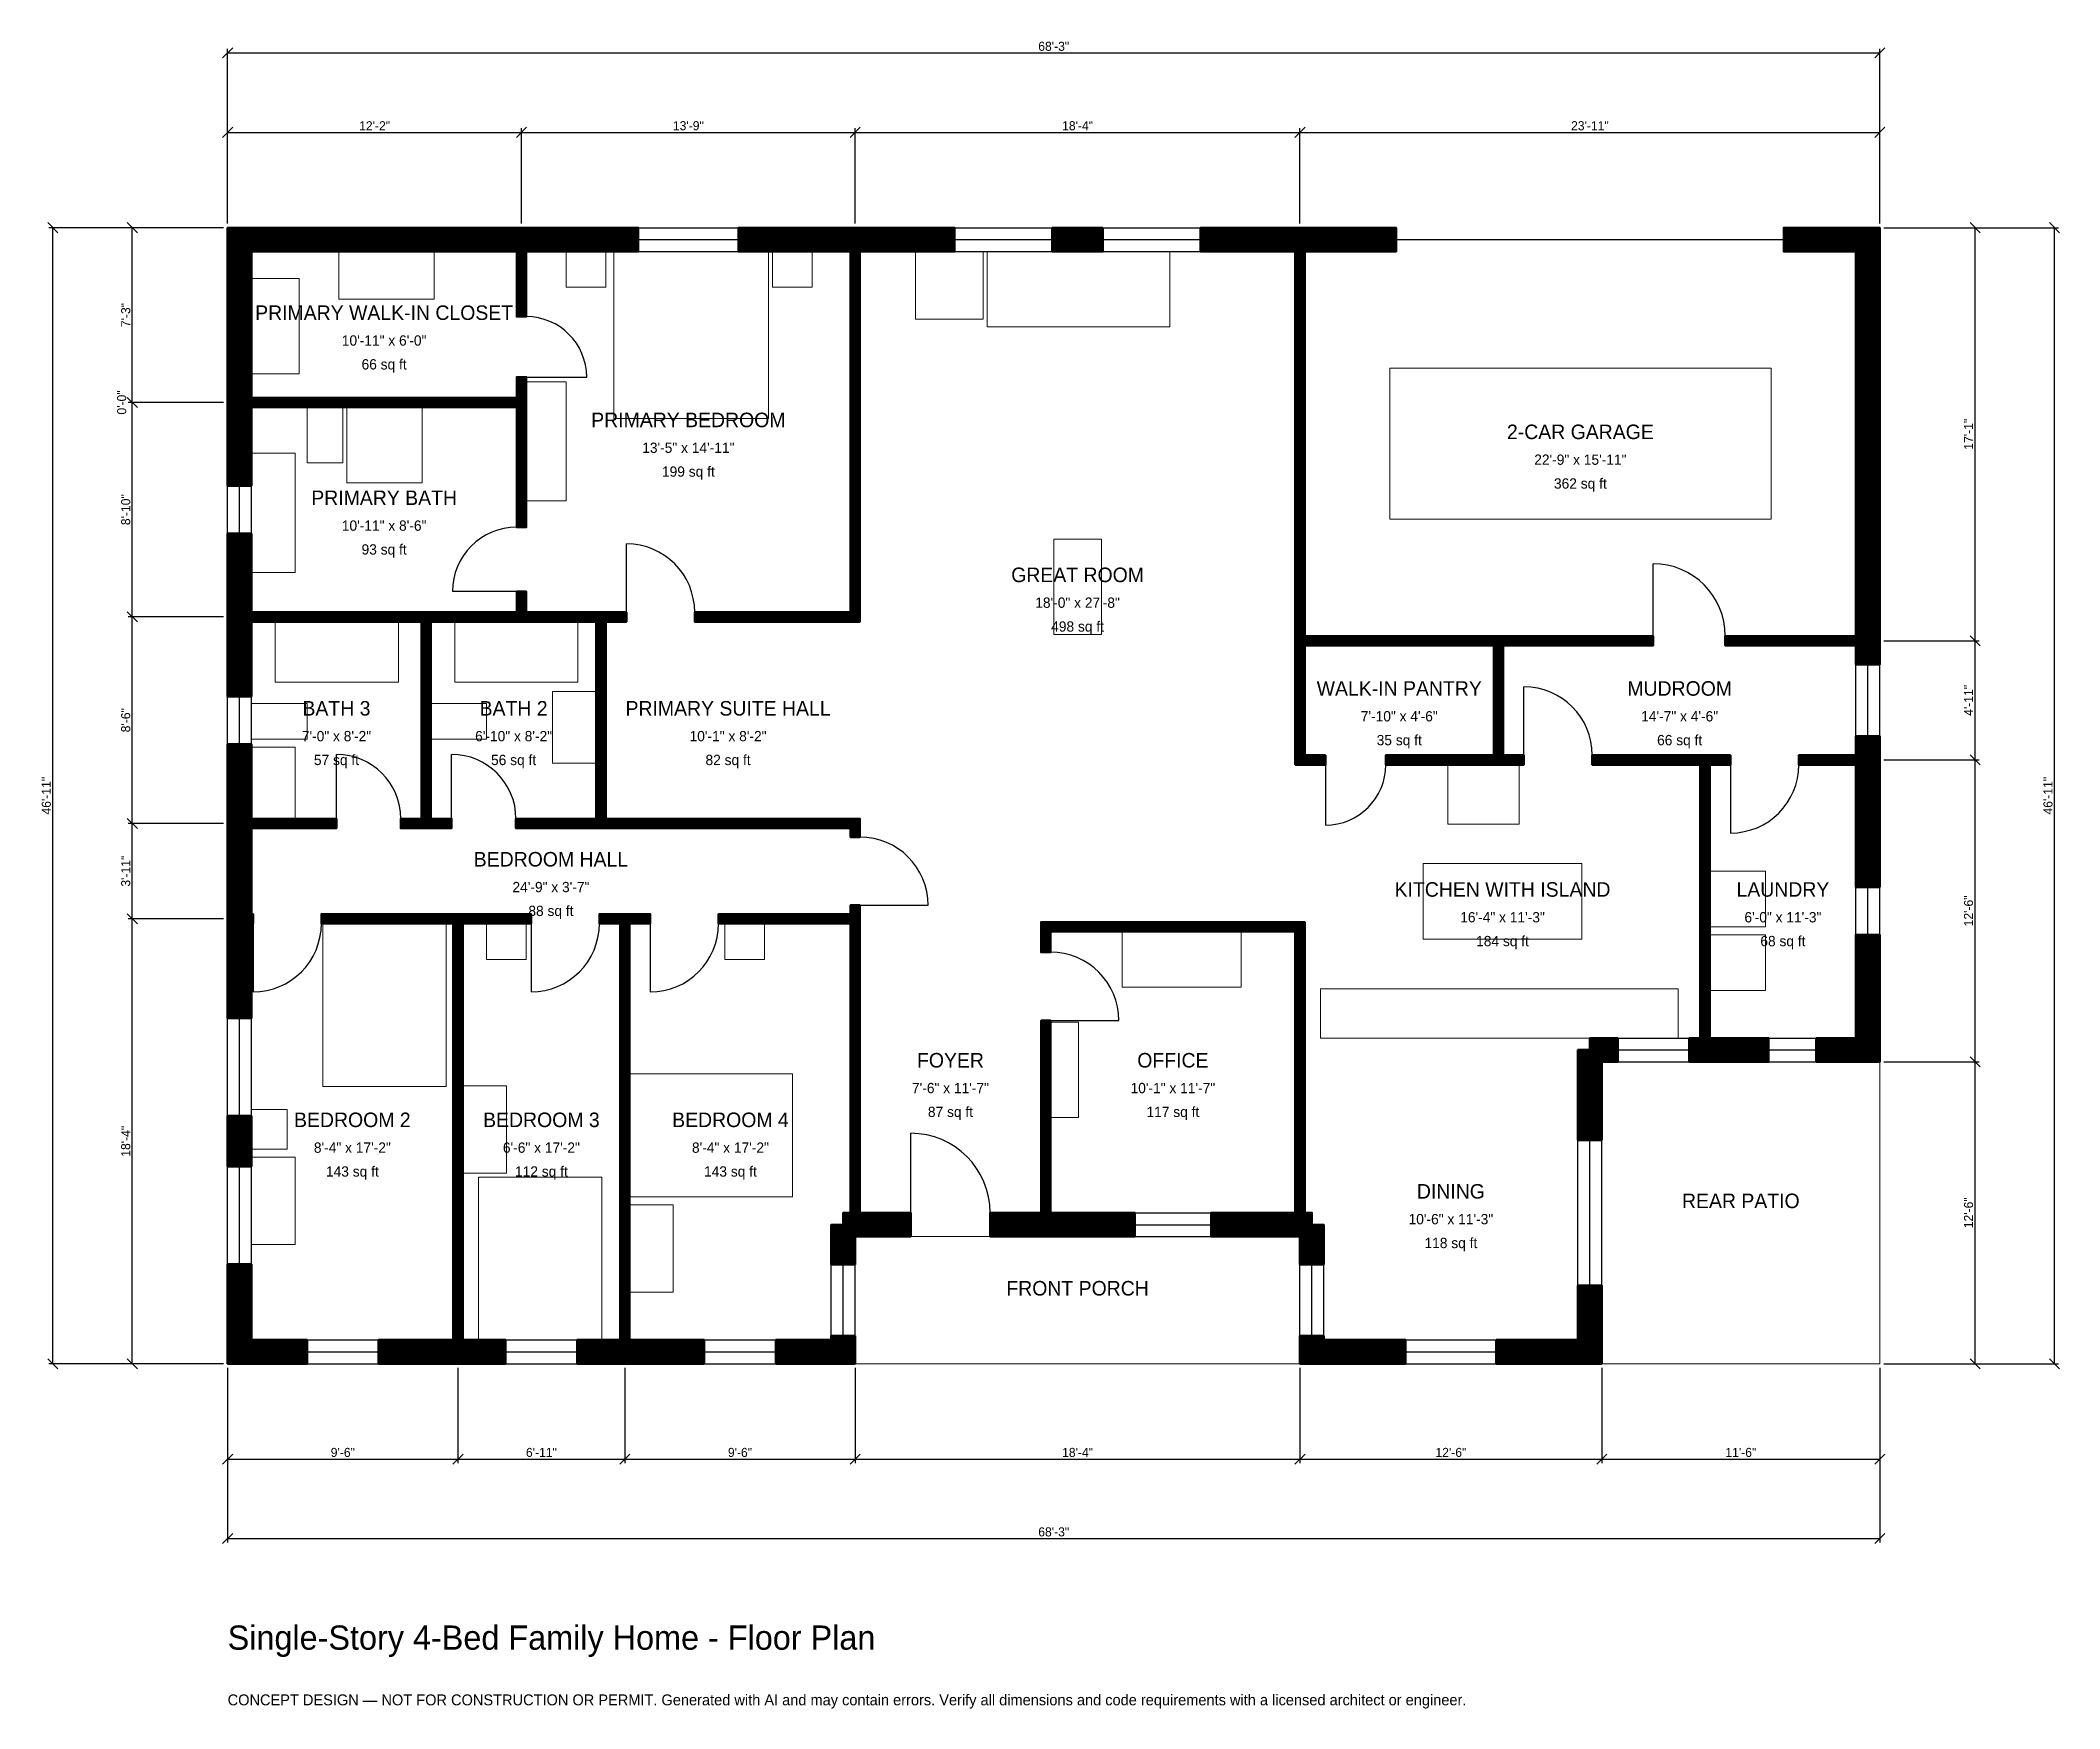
# Model space of a CAD drawing. Header units: inches. Extents: x -93 to 908, y -171 to 656.
import ezdxf
from ezdxf.enums import TextEntityAlignment as Align

# ---------------------------------------------------------------- set-up
doc = ezdxf.new("R2010")
doc.units = ezdxf.units.IN
doc.header["$MEASUREMENT"] = 0
doc.linetypes.add('DASHED', pattern=[0.6, 0.5, -0.1])
for name, color, linetype, lineweight in [('A-ANNO-DIMS', 1, 'Continuous', 13), ('A-ANNO-TEXT', 7, 'Continuous', 18), ('A-AREA-IDEN', 7, 'Continuous', 18), ('A-DOOR', 2, 'Continuous', 25), ('A-FLOR-FIXT', 9, 'Continuous', 13), ('A-FURN', 9, 'Continuous', 13), ('A-GLAZ', 4, 'Continuous', 25), ('A-SITE-PAVE', 8, 'Continuous', 13), ('A-WALL', 7, 'Continuous', 50), ('A-WALL-PATT', 8, 'Continuous', 13)]:
    doc.layers.add(name, color=color, linetype=linetype, lineweight=lineweight)
doc.dimstyles.new('PLAN', dxfattribs={"dimtxt": 4.5, "dimasz": 3, "dimexe": 2, "dimexo": 2, "dimgap": 1, "dimtad": 1, "dimdec": 0, "dimlunit": 4, "dimtsz": 2.5, "dimcen": 2.5, "dimclrd": 1, "dimclre": 1, "dimazin": 3, "dimtfac": 1, "dimtmove": 0, "dimatfit": 3})

msp = doc.modelspace()

# ---------------------------------------------------------------- hatches: boundary and pattern name
at = {"layer": 'A-WALL-PATT'}
h = msp.add_hatch(dxfattribs=at)
h.set_pattern_fill('ANSI31', color=8, scale=0.8)
h.paths.add_polyline_path([(108.2677, 0), (74.8031, 0), (74.8031, 11.811), (108.2677, 11.811), (111.811, 11.811), (111.811, 218.1102), (46.4567, 218.1102), (46.4567, 222.8346), (111.811, 222.8346), (116.5354, 222.8346), (150.3937, 222.8346), (150.3937, 218.1102), (116.5354, 218.1102), (116.5354, 11.811), (120.0787, 11.811), (137.7953, 11.811), (137.7953, 0), (120.0787, 0), (116.5354, 0), (116.5354, 0), (111.811, 0), (111.811, 0), (108.2677, 0)])
h.paths.add_polyline_path([(11.811, 0), (11.811, 0), (0, 0), (0, 0), (0, 0), (0, 0), (0, 11.811), (0, 11.811), (0, 49.2782), (11.811, 49.2782), (11.811, 11.811), (39.3701, 11.811), (39.3701, 0), (11.811, 0)])
h.paths.add_polyline_path([(0, 122.769), (11.811, 122.769), (11.811, 97.7034), (0, 97.7034), (0, 122.769)])
h.paths.add_polyline_path([(0, 214.5669), (0, 218.1102), (0, 218.1102), (0, 222.8346), (0, 222.8346), (0, 226.378), (0, 261.811), (0, 265.3543), (0, 265.3543), (0, 270.0787), (0, 270.0787), (0, 273.622), (0, 307.0866), (11.811, 307.0866), (11.811, 273.622), (11.811, 270.0787), (53.937, 270.0787), (53.937, 265.3543), (11.811, 265.3543), (11.811, 261.811), (11.811, 226.378), (11.811, 222.8346), (12.5984, 222.8346), (12.5984, 218.1102), (11.811, 218.1102), (11.811, 214.5669), (11.811, 171.1942), (0, 171.1942), (0, 214.5669)])
h.paths.add_polyline_path([(0, 364.1732), (0, 367.7165), (0, 367.7165), (0, 372.4409), (0, 372.4409), (0, 375.9843), (0, 411.4173), (11.811, 411.4173), (11.811, 375.9843), (11.811, 372.4409), (96.063, 372.4409), (100.7874, 372.4409), (143.3071, 372.4409), (143.3071, 382.6772), (148.0315, 382.6772), (148.0315, 372.4409), (182.6772, 372.4409), (187.4016, 372.4409), (197.6378, 372.4409), (197.6378, 367.7165), (187.4016, 367.7165), (187.4016, 270.0787), (308.6614, 270.0787), (313.3858, 270.0787), (313.3858, 265.3543), (313.3858, 261.0236), (308.6614, 261.0236), (308.6614, 265.3543), (187.4016, 265.3543), (182.6772, 265.3543), (142.9134, 265.3543), (142.9134, 270.0787), (182.6772, 270.0787), (182.6772, 367.7165), (148.0315, 367.7165), (143.3071, 367.7165), (100.7874, 367.7165), (100.7874, 270.0787), (111.0236, 270.0787), (111.0236, 265.3543), (100.7874, 265.3543), (96.063, 265.3543), (85.8268, 265.3543), (85.8268, 270.0787), (96.063, 270.0787), (96.063, 367.7165), (11.811, 367.7165), (11.811, 364.1732), (11.811, 330.7087), (0, 330.7087), (0, 364.1732)])
h.paths.add_polyline_path([(0, 470.4724), (0, 474.0157), (0, 474.0157), (0, 478.7402), (0, 478.7402), (0, 482.2835), (0, 551.1811), (0, 551.1811), (0, 562.9921), (0, 562.9921), (0, 562.9922), (0, 562.9922), (11.811, 562.9922), (11.811, 562.9921), (139.7638, 562.9921), (143.3071, 562.9921), (143.3071, 562.9922), (148.0315, 562.9922), (148.0315, 562.9921), (151.5748, 562.9921), (203.5433, 562.9921), (203.5433, 551.1811), (151.5748, 551.1811), (148.0315, 551.1811), (148.0315, 518.8976), (143.3071, 518.8976), (143.3071, 551.1811), (139.7638, 551.1811), (11.811, 551.1811), (11.811, 482.2835), (11.811, 478.7402), (143.3071, 478.7402), (143.3071, 488.9764), (148.0315, 488.9764), (148.0315, 478.7402), (148.0315, 474.0157), (148.0315, 474.0157), (148.0315, 414.5669), (143.3071, 414.5669), (143.3071, 474.0157), (143.3071, 474.0157), (11.811, 474.0157), (11.811, 470.4724), (11.811, 435.0394), (0, 435.0394), (0, 470.4724)])
h.paths.add_polyline_path([(305.1181, 562.9921), (308.6614, 562.9921), (308.6614, 562.9922), (313.3858, 562.9922), (313.3858, 562.9921), (316.9291, 562.9921), (360.3018, 562.9921), (360.3018, 551.1811), (316.9291, 551.1811), (313.3858, 551.1811), (313.3858, 372.4409), (313.3858, 367.7165), (308.6614, 367.7165), (231.4961, 367.7165), (231.4961, 372.4409), (308.6614, 372.4409), (308.6614, 551.1811), (305.1181, 551.1811), (253.1496, 551.1811), (253.1496, 562.9921), (305.1181, 562.9921)])
h.paths.add_polyline_path([(433.7927, 562.9921), (433.7927, 551.1811), (408.727, 551.1811), (408.727, 562.9921), (433.7927, 562.9921)])
h.paths.add_polyline_path([(525.5906, 562.9921), (529.1339, 562.9921), (529.1339, 562.9922), (533.8583, 562.9922), (533.8583, 562.9921), (537.4016, 562.9921), (579.1339, 562.9921), (579.1339, 551.1811), (537.4016, 551.1811), (533.8583, 551.1811), (533.8583, 360.6299), (627.5591, 360.6299), (632.2835, 360.6299), (706.4961, 360.6299), (706.4961, 355.9055), (632.2835, 355.9055), (632.2835, 301.5748), (642.5197, 301.5748), (642.5197, 296.8504), (632.2835, 296.8504), (627.5591, 296.8504), (574.0157, 296.8504), (574.0157, 301.5748), (627.5591, 301.5748), (627.5591, 355.9055), (533.8583, 355.9055), (533.8583, 301.5748), (544.0945, 301.5748), (544.0945, 296.8504), (533.8583, 296.8504), (529.1339, 296.8504), (529.1339, 301.5748), (529.1339, 355.9055), (529.1339, 360.6299), (529.1339, 551.1811), (525.5906, 551.1811), (482.2178, 551.1811), (482.2178, 562.9921), (525.5906, 562.9921)])
h.paths.add_polyline_path([(807.0866, 562.9921), (807.0866, 562.9922), (818.8976, 562.9922), (818.8976, 562.9921), (818.8977, 562.9921), (818.8977, 551.1811), (818.8976, 551.1811), (818.8976, 364.1732), (818.8976, 360.6299), (818.8977, 360.6299), (818.8977, 355.9055), (818.8976, 355.9055), (818.8976, 352.3622), (818.8976, 346.4567), (807.0866, 346.4567), (807.0866, 352.3622), (807.0866, 355.9055), (742.3228, 355.9055), (742.3228, 360.6299), (807.0866, 360.6299), (807.0866, 364.1732), (807.0866, 551.1811), (771.2598, 551.1811), (771.2598, 562.9921), (807.0866, 562.9921)])
h.paths.add_polyline_path([(818.8976, 305.1181), (818.8976, 301.5748), (818.8977, 301.5748), (818.8977, 296.8504), (818.8976, 296.8504), (818.8976, 293.3071), (818.8976, 236.2205), (807.0866, 236.2205), (807.0866, 293.3071), (807.0866, 296.8504), (778.7402, 296.8504), (778.7402, 301.5748), (807.0866, 301.5748), (807.0866, 305.1181), (807.0866, 311.0236), (818.8976, 311.0236), (818.8976, 305.1181)])
h.paths.add_polyline_path([(818.8976, 161.4173), (818.8977, 161.4173), (818.8977, 149.6063), (818.8976, 149.6063), (818.8976, 149.6063), (807.0866, 149.6063), (807.0866, 149.6063), (787.4016, 149.6063), (787.4016, 161.4173), (807.0866, 161.4173), (807.0866, 212.5984), (818.8976, 212.5984), (818.8976, 161.4173)])
h.paths.add_polyline_path([(738.189, 149.6063), (734.6457, 149.6063), (734.6457, 149.6063), (729.9213, 149.6063), (729.9213, 149.6063), (726.378, 149.6063), (724.4094, 149.6063), (724.4094, 161.4173), (726.378, 161.4173), (729.9213, 161.4173), (729.9213, 296.8504), (676.378, 296.8504), (676.378, 301.5748), (729.9213, 301.5748), (734.6457, 301.5748), (744.8819, 301.5748), (744.8819, 296.8504), (734.6457, 296.8504), (734.6457, 161.4173), (738.189, 161.4173), (763.7795, 161.4173), (763.7795, 149.6063), (738.189, 149.6063)])
h.paths.add_polyline_path([(681.1024, 149.6063), (681.1024, 110.8268), (669.2913, 110.8268), (669.2913, 155.5118), (675.1968, 155.5118), (675.1968, 161.4173), (688.9764, 161.4173), (688.9764, 149.6063), (681.1024, 149.6063)])
h.paths.add_polyline_path([(681.1024, 11.811), (681.1024, 11.811), (681.1024, 0), (681.1024, 0), (681.1024, 0), (669.2913, 0), (669.2913, 0), (628.7402, 0), (628.7402, 11.811), (669.2913, 11.811), (669.2913, 38.7795), (681.1024, 38.7795), (681.1024, 11.811)])
h.paths.add_polyline_path([(543.3071, 0), (543.3071, 0), (531.4961, 0), (531.4961, 0), (531.496, 0), (531.496, 11.811), (531.4961, 11.811), (531.4961, 13.7795), (543.3071, 13.7795), (543.3071, 11.811), (583.8583, 11.811), (583.8583, 0), (543.3071, 0)])
h.paths.add_polyline_path([(531.4961, 60.6299), (531.496, 60.6299), (531.496, 62.9921), (529.1339, 62.9921), (529.1339, 62.9921), (487.4016, 62.9921), (487.4016, 74.8031), (529.1339, 74.8031), (529.1339, 147.2441), (529.1339, 151.9685), (529.1339, 214.1732), (407.874, 214.1732), (407.874, 203.937), (403.1496, 203.937), (403.1496, 214.1732), (403.1496, 218.8976), (407.874, 218.8976), (529.1339, 218.8976), (533.8583, 218.8976), (533.8583, 214.1732), (533.8583, 151.9685), (533.8583, 147.2441), (533.8583, 74.8031), (537.4016, 74.8031), (537.4016, 68.8976), (543.3071, 68.8976), (543.3071, 49.2126), (531.4961, 49.2126), (531.4961, 60.6299)])
h.paths.add_polyline_path([(411.4173, 62.9921), (407.874, 62.9921), (407.874, 62.9921), (403.1496, 62.9921), (403.1496, 62.9921), (399.6063, 62.9921), (377.9528, 62.9921), (377.9528, 74.8031), (399.6063, 74.8031), (403.1496, 74.8031), (403.1496, 170.0787), (407.874, 170.0787), (407.874, 74.8031), (411.4173, 74.8031), (449.6063, 74.8031), (449.6063, 62.9921), (411.4173, 62.9921)])
h.paths.add_polyline_path([(313.3858, 62.9921), (313.3858, 62.9921), (311.0237, 62.9921), (311.0237, 60.6299), (311.0236, 60.6299), (311.0236, 49.2126), (299.2126, 49.2126), (299.2126, 68.8976), (305.1181, 68.8976), (305.1181, 74.8031), (308.6614, 74.8031), (308.6614, 214.1732), (308.6614, 218.1102), (243.3071, 218.1102), (243.3071, 222.8346), (308.6614, 222.8346), (308.6614, 227.1654), (313.3858, 227.1654), (313.3858, 222.8346), (313.3858, 218.8976), (313.3858, 218.1102), (313.3858, 214.1732), (313.3858, 74.8031), (338.5827, 74.8031), (338.5827, 62.9921), (313.3858, 62.9921)])
h.paths.add_polyline_path([(311.0236, 11.811), (311.0237, 11.811), (311.0237, 0), (311.0236, 0), (311.0236, 0), (299.2126, 0), (299.2126, 0), (271.6535, 0), (271.6535, 11.811), (299.2126, 11.811), (299.2126, 13.7795), (311.0236, 13.7795), (311.0236, 11.811)])
h.paths.add_polyline_path([(202.7559, 0), (199.2126, 0), (199.2126, 0), (194.4882, 0), (194.4882, 0), (190.9449, 0), (173.2283, 0), (173.2283, 11.811), (190.9449, 11.811), (194.4882, 11.811), (194.4882, 218.1102), (184.252, 218.1102), (184.252, 222.8346), (194.4882, 222.8346), (199.2126, 222.8346), (209.4488, 222.8346), (209.4488, 218.1102), (199.2126, 218.1102), (199.2126, 11.811), (202.7559, 11.811), (236.2205, 11.811), (236.2205, 0), (202.7559, 0)])

# ---------------------------------------------------------------- linework, layer by layer
at = {"layer": 'A-DOOR', "linetype": 'DASHED'}
msp.add_line((579.1339, 557.0866), (771.2598, 557.0866), dxfattribs=at)
at = {"layer": 'A-DOOR'}
for p, q in [((148.0315, 488.9764), (177.9528, 488.9764)), ((197.6378, 372.4409), (197.6378, 406.2992)), ((706.4961, 360.6299), (706.4961, 396.4567)), ((143.3071, 382.6772), (111.4173, 382.6772)), ((642.5197, 301.5748), (642.5197, 335.4331)), ((53.937, 270.0787), (53.937, 301.9685)), ((111.0236, 270.0787), (111.0236, 301.9685)), ((544.0945, 296.8504), (544.0945, 266.9291)), ((744.8819, 296.8504), (744.8819, 262.9921)), ((313.3858, 227.1654), (347.2441, 227.1654)), ((12.5984, 218.1102), (12.5984, 184.252)), ((150.3937, 218.1102), (150.3937, 184.252)), ((209.4488, 218.1102), (209.4488, 184.252)), ((407.874, 170.0787), (441.7323, 170.0787)), ((338.5827, 74.8031), (338.5827, 114.1732))]:
    msp.add_line(p, q, dxfattribs=at)
for centre, radius, start, end in [((148.0315, 488.9764), 29.9213, 0, 90), ((143.3071, 382.6772), 31.8898, 90, 180), ((197.6378, 372.4409), 33.8583, 0, 90), ((706.4961, 360.6299), 35.8268, 0, 90), ((642.5197, 301.5748), 33.8583, 0, 90), ((53.937, 270.0787), 31.8898, 0, 90), ((111.0236, 270.0787), 31.8898, 0, 90), ((544.0945, 296.8504), 29.9213, 270, 360), ((744.8819, 296.8504), 33.8583, 270, 360), ((313.3858, 227.1654), 33.8583, 0, 90), ((12.5984, 218.1102), 33.8583, 270, 360), ((150.3937, 218.1102), 33.8583, 270, 360), ((209.4488, 218.1102), 33.8583, 270, 360), ((407.874, 170.0787), 33.8583, 0, 90), ((338.5827, 74.8031), 39.3701, 0, 90)]:
    msp.add_arc(centre, radius, start, end, dxfattribs=at)
at = {"layer": 'A-FLOR-FIXT'}
for points in [[(39.3701, 446.4567), (57.0866, 446.4567), (57.0866, 474.0157), (39.3701, 474.0157)], [(59.0551, 436.6142), (96.4567, 436.6142), (96.4567, 474.0157), (59.0551, 474.0157)], [(11.811, 392.126), (33.4646, 392.126), (33.4646, 451.1811), (11.811, 451.1811)], [(23.622, 337.7953), (84.6457, 337.7953), (84.6457, 367.7165), (23.622, 367.7165)], [(112.5984, 337.7953), (173.622, 337.7953), (173.622, 367.7165), (112.5984, 367.7165)], [(161.0236, 297.6378), (182.6772, 297.6378), (182.6772, 333.0709), (161.0236, 333.0709)], [(11.811, 309.4488), (39.3701, 309.4488), (39.3701, 327.1654), (11.811, 327.1654)], [(100.7874, 309.4488), (128.3465, 309.4488), (128.3465, 327.1654), (100.7874, 327.1654)], [(11.811, 270.0787), (33.4646, 270.0787), (33.4646, 305.5118), (11.811, 305.5118)], [(592.5197, 210.4331), (671.2598, 210.4331), (671.2598, 247.8346), (592.5197, 247.8346)], [(541.7323, 161.4173), (718.8976, 161.4173), (718.8976, 185.8268), (541.7323, 185.8268)]]:
    msp.add_lwpolyline(points, close=True, dxfattribs=at)
at = {"layer": 'A-FURN'}
for points in [[(55.1181, 527.5591), (102.3622, 527.5591), (102.3622, 551.1811), (55.1181, 551.1811)], [(167.7165, 533.4646), (187.4016, 533.4646), (187.4016, 551.1811), (167.7165, 551.1811)], [(191.3386, 468.5039), (268.1102, 468.5039), (268.1102, 551.1811), (191.3386, 551.1811)], [(270.0787, 533.4646), (289.7638, 533.4646), (289.7638, 551.1811), (270.0787, 551.1811)], [(340.9449, 517.7165), (374.4094, 517.7165), (374.4094, 551.1811), (340.9449, 551.1811)], [(376.378, 513.7795), (466.9291, 513.7795), (466.9291, 551.1811), (376.378, 551.1811)], [(11.811, 490.5512), (35.4331, 490.5512), (35.4331, 537.7953), (11.811, 537.7953)], [(575.9843, 418.5039), (764.9606, 418.5039), (764.9606, 493.3071), (575.9843, 493.3071)], [(148.0315, 427.5591), (167.7165, 427.5591), (167.7165, 486.6142), (148.0315, 486.6142)], [(409.4488, 361.4173), (433.0709, 361.4173), (433.0709, 408.6614), (409.4488, 408.6614)], [(604.7244, 267.3228), (640.1575, 267.3228), (640.1575, 296.8504), (604.7244, 296.8504)], [(734.6457, 216.5354), (762.2047, 216.5354), (762.2047, 244.0945), (734.6457, 244.0945)], [(47.2441, 137.4016), (108.2677, 137.4016), (108.2677, 218.1102), (47.2441, 218.1102)], [(128.3465, 200.3937), (148.0315, 200.3937), (148.0315, 218.1102), (128.3465, 218.1102)], [(246.4567, 200.3937), (266.1417, 200.3937), (266.1417, 218.1102), (246.4567, 218.1102)], [(443.3071, 186.6142), (502.3622, 186.6142), (502.3622, 214.1732), (443.3071, 214.1732)], [(734.6457, 185.0394), (762.2047, 185.0394), (762.2047, 212.5984), (734.6457, 212.5984)], [(407.874, 122.0472), (421.6535, 122.0472), (421.6535, 169.2913), (407.874, 169.2913)], [(199.2126, 82.6772), (279.9213, 82.6772), (279.9213, 143.7008), (199.2126, 143.7008)], [(116.5354, 94.4882), (138.189, 94.4882), (138.189, 137.7953), (116.5354, 137.7953)], [(11.811, 106.2992), (29.5276, 106.2992), (29.5276, 125.9843), (11.811, 125.9843)], [(11.811, 59.0551), (33.4646, 59.0551), (33.4646, 102.3622), (11.811, 102.3622)], [(124.4094, 11.811), (185.4331, 11.811), (185.4331, 92.5197), (124.4094, 92.5197)], [(199.2126, 35.4331), (220.8661, 35.4331), (220.8661, 78.7402), (199.2126, 78.7402)]]:
    msp.add_lwpolyline(points, close=True, dxfattribs=at)
at = {"layer": 'A-GLAZ'}
for p, q in [((203.5433, 562.9921), (253.1496, 562.9921)), ((360.3018, 562.9921), (408.727, 562.9921)), ((433.7927, 562.9921), (482.2178, 562.9921)), ((203.5433, 557.0866), (253.1496, 557.0866)), ((203.5433, 551.1811), (253.1496, 551.1811)), ((360.3018, 557.0866), (408.727, 557.0866)), ((360.3018, 551.1811), (408.727, 551.1811)), ((433.7927, 557.0866), (482.2178, 557.0866)), ((433.7927, 551.1811), (482.2178, 551.1811)), ((0, 411.4173), (0, 435.0394)), ((5.9055, 411.4173), (5.9055, 435.0394)), ((11.811, 411.4173), (11.811, 435.0394)), ((807.0866, 311.0236), (807.0866, 346.4567)), ((812.9921, 311.0236), (812.9921, 346.4567)), ((818.8976, 311.0236), (818.8976, 346.4567)), ((0, 307.0866), (0, 330.7087)), ((5.9055, 307.0866), (5.9055, 330.7087)), ((11.811, 307.0866), (11.811, 330.7087)), ((807.0866, 212.5984), (807.0866, 236.2205)), ((812.9921, 212.5984), (812.9921, 236.2205)), ((818.8976, 212.5984), (818.8976, 236.2205)), ((0, 122.769), (0, 171.1942)), ((5.9055, 122.769), (5.9055, 171.1942)), ((11.811, 122.769), (11.811, 171.1942)), ((688.9764, 161.4173), (724.4094, 161.4173)), ((763.7795, 161.4173), (787.4016, 161.4173)), ((688.9764, 155.5118), (724.4094, 155.5118)), ((763.7795, 155.5118), (787.4016, 155.5118)), ((688.9764, 149.6063), (724.4094, 149.6063)), ((763.7795, 149.6063), (787.4016, 149.6063)), ((669.2913, 38.7795), (669.2913, 110.8268)), ((675.1968, 38.7795), (675.1968, 110.8268)), ((681.1024, 38.7795), (681.1024, 110.8268)), ((0, 49.2782), (0, 97.7034)), ((5.9055, 49.2782), (5.9055, 97.7034)), ((11.811, 49.2782), (11.811, 97.7034)), ((449.6063, 74.8031), (487.4016, 74.8031)), ((449.6063, 68.8976), (487.4016, 68.8976)), ((449.6063, 62.9921), (487.4016, 62.9921)), ((299.2126, 13.7795), (299.2126, 49.2126)), ((305.1181, 13.7795), (305.1181, 49.2126)), ((311.0236, 13.7795), (311.0236, 49.2126)), ((531.4961, 13.7795), (531.4961, 49.2126)), ((537.4016, 13.7795), (537.4016, 49.2126)), ((543.3071, 13.7795), (543.3071, 49.2126)), ((39.3701, 11.811), (74.8031, 11.811)), ((137.7953, 11.811), (173.2283, 11.811)), ((236.2205, 11.811), (271.6535, 11.811)), ((583.8583, 11.811), (628.7402, 11.811)), ((39.3701, 5.9055), (74.8031, 5.9055)), ((39.3701, 0), (74.8031, 0)), ((137.7953, 5.9055), (173.2283, 5.9055)), ((137.7953, 0), (173.2283, 0)), ((236.2205, 5.9055), (271.6535, 5.9055)), ((236.2205, 0), (271.6535, 0)), ((583.8583, 5.9055), (628.7402, 5.9055)), ((583.8583, 0), (628.7402, 0))]:
    msp.add_line(p, q, dxfattribs=at)
at = {"layer": 'A-SITE-PAVE', "linetype": 'DASHED'}
for points in [[(681.1024, 0), (818.8976, 0), (818.8976, 149.6063), (681.1024, 149.6063)], [(311.0236, 0), (531.4961, 0), (531.4961, 62.9921), (311.0236, 62.9921)]]:
    msp.add_lwpolyline(points, close=True, dxfattribs=at)
at = {"layer": 'A-WALL'}
for points in [[(0, 470.4724), (0, 474.0157), (0, 474.0157), (0, 478.7402), (0, 478.7402), (0, 482.2835), (0, 551.1811), (0, 551.1811), (0, 562.9921), (0, 562.9921), (0, 562.9922), (0, 562.9922), (11.811, 562.9922), (11.811, 562.9921), (139.7638, 562.9921), (143.3071, 562.9921), (143.3071, 562.9922), (148.0315, 562.9922), (148.0315, 562.9921), (151.5748, 562.9921), (203.5433, 562.9921), (203.5433, 551.1811), (151.5748, 551.1811), (148.0315, 551.1811), (148.0315, 518.8976), (143.3071, 518.8976), (143.3071, 551.1811), (139.7638, 551.1811), (11.811, 551.1811), (11.811, 482.2835), (11.811, 478.7402), (143.3071, 478.7402), (143.3071, 488.9764), (148.0315, 488.9764), (148.0315, 478.7402), (148.0315, 474.0157), (148.0315, 474.0157), (148.0315, 414.5669), (143.3071, 414.5669), (143.3071, 474.0157), (143.3071, 474.0157), (11.811, 474.0157), (11.811, 470.4724), (11.811, 435.0394), (0, 435.0394), (0, 470.4724)], [(305.1181, 562.9921), (308.6614, 562.9921), (308.6614, 562.9922), (313.3858, 562.9922), (313.3858, 562.9921), (316.9291, 562.9921), (360.3018, 562.9921), (360.3018, 551.1811), (316.9291, 551.1811), (313.3858, 551.1811), (313.3858, 372.4409), (313.3858, 367.7165), (308.6614, 367.7165), (231.4961, 367.7165), (231.4961, 372.4409), (308.6614, 372.4409), (308.6614, 551.1811), (305.1181, 551.1811), (253.1496, 551.1811), (253.1496, 562.9921), (305.1181, 562.9921)], [(433.7927, 562.9921), (433.7927, 551.1811), (408.727, 551.1811), (408.727, 562.9921), (433.7927, 562.9921)], [(525.5906, 562.9921), (529.1339, 562.9921), (529.1339, 562.9922), (533.8583, 562.9922), (533.8583, 562.9921), (537.4016, 562.9921), (579.1339, 562.9921), (579.1339, 551.1811), (537.4016, 551.1811), (533.8583, 551.1811), (533.8583, 360.6299), (627.5591, 360.6299), (632.2835, 360.6299), (706.4961, 360.6299), (706.4961, 355.9055), (632.2835, 355.9055), (632.2835, 301.5748), (642.5197, 301.5748), (642.5197, 296.8504), (632.2835, 296.8504), (627.5591, 296.8504), (574.0157, 296.8504), (574.0157, 301.5748), (627.5591, 301.5748), (627.5591, 355.9055), (533.8583, 355.9055), (533.8583, 301.5748), (544.0945, 301.5748), (544.0945, 296.8504), (533.8583, 296.8504), (529.1339, 296.8504), (529.1339, 301.5748), (529.1339, 355.9055), (529.1339, 360.6299), (529.1339, 551.1811), (525.5906, 551.1811), (482.2178, 551.1811), (482.2178, 562.9921), (525.5906, 562.9921)], [(807.0866, 562.9921), (807.0866, 562.9922), (818.8976, 562.9922), (818.8976, 562.9921), (818.8977, 562.9921), (818.8977, 551.1811), (818.8976, 551.1811), (818.8976, 364.1732), (818.8976, 360.6299), (818.8977, 360.6299), (818.8977, 355.9055), (818.8976, 355.9055), (818.8976, 352.3622), (818.8976, 346.4567), (807.0866, 346.4567), (807.0866, 352.3622), (807.0866, 355.9055), (742.3228, 355.9055), (742.3228, 360.6299), (807.0866, 360.6299), (807.0866, 364.1732), (807.0866, 551.1811), (771.2598, 551.1811), (771.2598, 562.9921), (807.0866, 562.9921)], [(0, 364.1732), (0, 367.7165), (0, 367.7165), (0, 372.4409), (0, 372.4409), (0, 375.9843), (0, 411.4173), (11.811, 411.4173), (11.811, 375.9843), (11.811, 372.4409), (96.063, 372.4409), (100.7874, 372.4409), (143.3071, 372.4409), (143.3071, 382.6772), (148.0315, 382.6772), (148.0315, 372.4409), (182.6772, 372.4409), (187.4016, 372.4409), (197.6378, 372.4409), (197.6378, 367.7165), (187.4016, 367.7165), (187.4016, 270.0787), (308.6614, 270.0787), (313.3858, 270.0787), (313.3858, 265.3543), (313.3858, 261.0236), (308.6614, 261.0236), (308.6614, 265.3543), (187.4016, 265.3543), (182.6772, 265.3543), (142.9134, 265.3543), (142.9134, 270.0787), (182.6772, 270.0787), (182.6772, 367.7165), (148.0315, 367.7165), (143.3071, 367.7165), (100.7874, 367.7165), (100.7874, 270.0787), (111.0236, 270.0787), (111.0236, 265.3543), (100.7874, 265.3543), (96.063, 265.3543), (85.8268, 265.3543), (85.8268, 270.0787), (96.063, 270.0787), (96.063, 367.7165), (11.811, 367.7165), (11.811, 364.1732), (11.811, 330.7087), (0, 330.7087), (0, 364.1732)], [(818.8976, 305.1181), (818.8976, 301.5748), (818.8977, 301.5748), (818.8977, 296.8504), (818.8976, 296.8504), (818.8976, 293.3071), (818.8976, 236.2205), (807.0866, 236.2205), (807.0866, 293.3071), (807.0866, 296.8504), (778.7402, 296.8504), (778.7402, 301.5748), (807.0866, 301.5748), (807.0866, 305.1181), (807.0866, 311.0236), (818.8976, 311.0236), (818.8976, 305.1181)], [(0, 214.5669), (0, 218.1102), (0, 218.1102), (0, 222.8346), (0, 222.8346), (0, 226.378), (0, 261.811), (0, 265.3543), (0, 265.3543), (0, 270.0787), (0, 270.0787), (0, 273.622), (0, 307.0866), (11.811, 307.0866), (11.811, 273.622), (11.811, 270.0787), (53.937, 270.0787), (53.937, 265.3543), (11.811, 265.3543), (11.811, 261.811), (11.811, 226.378), (11.811, 222.8346), (12.5984, 222.8346), (12.5984, 218.1102), (11.811, 218.1102), (11.811, 214.5669), (11.811, 171.1942), (0, 171.1942), (0, 214.5669)], [(738.189, 149.6063), (734.6457, 149.6063), (734.6457, 149.6063), (729.9213, 149.6063), (729.9213, 149.6063), (726.378, 149.6063), (724.4094, 149.6063), (724.4094, 161.4173), (726.378, 161.4173), (729.9213, 161.4173), (729.9213, 296.8504), (676.378, 296.8504), (676.378, 301.5748), (729.9213, 301.5748), (734.6457, 301.5748), (744.8819, 301.5748), (744.8819, 296.8504), (734.6457, 296.8504), (734.6457, 161.4173), (738.189, 161.4173), (763.7795, 161.4173), (763.7795, 149.6063), (738.189, 149.6063)], [(108.2677, 0), (74.8031, 0), (74.8031, 11.811), (108.2677, 11.811), (111.811, 11.811), (111.811, 218.1102), (46.4567, 218.1102), (46.4567, 222.8346), (111.811, 222.8346), (116.5354, 222.8346), (150.3937, 222.8346), (150.3937, 218.1102), (116.5354, 218.1102), (116.5354, 11.811), (120.0787, 11.811), (137.7953, 11.811), (137.7953, 0), (120.0787, 0), (116.5354, 0), (116.5354, 0), (111.811, 0), (111.811, 0), (108.2677, 0)], [(202.7559, 0), (199.2126, 0), (199.2126, 0), (194.4882, 0), (194.4882, 0), (190.9449, 0), (173.2283, 0), (173.2283, 11.811), (190.9449, 11.811), (194.4882, 11.811), (194.4882, 218.1102), (184.252, 218.1102), (184.252, 222.8346), (194.4882, 222.8346), (199.2126, 222.8346), (209.4488, 222.8346), (209.4488, 218.1102), (199.2126, 218.1102), (199.2126, 11.811), (202.7559, 11.811), (236.2205, 11.811), (236.2205, 0), (202.7559, 0)], [(313.3858, 62.9921), (313.3858, 62.9921), (311.0237, 62.9921), (311.0237, 60.6299), (311.0236, 60.6299), (311.0236, 49.2126), (299.2126, 49.2126), (299.2126, 68.8976), (305.1181, 68.8976), (305.1181, 74.8031), (308.6614, 74.8031), (308.6614, 214.1732), (308.6614, 218.1102), (243.3071, 218.1102), (243.3071, 222.8346), (308.6614, 222.8346), (308.6614, 227.1654), (313.3858, 227.1654), (313.3858, 222.8346), (313.3858, 218.8976), (313.3858, 218.1102), (313.3858, 214.1732), (313.3858, 74.8031), (338.5827, 74.8031), (338.5827, 62.9921), (313.3858, 62.9921)], [(531.4961, 60.6299), (531.496, 60.6299), (531.496, 62.9921), (529.1339, 62.9921), (529.1339, 62.9921), (487.4016, 62.9921), (487.4016, 74.8031), (529.1339, 74.8031), (529.1339, 147.2441), (529.1339, 151.9685), (529.1339, 214.1732), (407.874, 214.1732), (407.874, 203.937), (403.1496, 203.937), (403.1496, 214.1732), (403.1496, 218.8976), (407.874, 218.8976), (529.1339, 218.8976), (533.8583, 218.8976), (533.8583, 214.1732), (533.8583, 151.9685), (533.8583, 147.2441), (533.8583, 74.8031), (537.4016, 74.8031), (537.4016, 68.8976), (543.3071, 68.8976), (543.3071, 49.2126), (531.4961, 49.2126), (531.4961, 60.6299)], [(818.8976, 161.4173), (818.8977, 161.4173), (818.8977, 149.6063), (818.8976, 149.6063), (818.8976, 149.6063), (807.0866, 149.6063), (807.0866, 149.6063), (787.4016, 149.6063), (787.4016, 161.4173), (807.0866, 161.4173), (807.0866, 212.5984), (818.8976, 212.5984), (818.8976, 161.4173)], [(411.4173, 62.9921), (407.874, 62.9921), (407.874, 62.9921), (403.1496, 62.9921), (403.1496, 62.9921), (399.6063, 62.9921), (377.9528, 62.9921), (377.9528, 74.8031), (399.6063, 74.8031), (403.1496, 74.8031), (403.1496, 170.0787), (407.874, 170.0787), (407.874, 74.8031), (411.4173, 74.8031), (449.6063, 74.8031), (449.6063, 62.9921), (411.4173, 62.9921)], [(681.1024, 149.6063), (681.1024, 110.8268), (669.2913, 110.8268), (669.2913, 155.5118), (675.1968, 155.5118), (675.1968, 161.4173), (688.9764, 161.4173), (688.9764, 149.6063), (681.1024, 149.6063)], [(0, 122.769), (11.811, 122.769), (11.811, 97.7034), (0, 97.7034), (0, 122.769)], [(11.811, 0), (11.811, 0), (0, 0), (0, 0), (0, 0), (0, 0), (0, 11.811), (0, 11.811), (0, 49.2782), (11.811, 49.2782), (11.811, 11.811), (39.3701, 11.811), (39.3701, 0), (11.811, 0)], [(681.1024, 11.811), (681.1024, 11.811), (681.1024, 0), (681.1024, 0), (681.1024, 0), (669.2913, 0), (669.2913, 0), (628.7402, 0), (628.7402, 11.811), (669.2913, 11.811), (669.2913, 38.7795), (681.1024, 38.7795), (681.1024, 11.811)], [(311.0236, 11.811), (311.0237, 11.811), (311.0237, 0), (311.0236, 0), (311.0236, 0), (299.2126, 0), (299.2126, 0), (271.6535, 0), (271.6535, 11.811), (299.2126, 11.811), (299.2126, 13.7795), (311.0236, 13.7795), (311.0236, 11.811)], [(543.3071, 0), (543.3071, 0), (531.4961, 0), (531.4961, 0), (531.496, 0), (531.496, 11.811), (531.4961, 11.811), (531.4961, 13.7795), (543.3071, 13.7795), (543.3071, 11.811), (583.8583, 11.811), (583.8583, 0), (543.3071, 0)]]:
    msp.add_lwpolyline(points, close=True, dxfattribs=at)

# ---------------------------------------------------------------- texts
at = {"layer": 'A-ANNO-TEXT'}
for s, height, p in [('Single-Story 4-Bed Family Home - Floor Plan', 12, (0, -141.7323)), ('CONCEPT DESIGN — NOT FOR CONSTRUCTION OR PERMIT. Generated with AI and may contain errors. Verify all dimensions and code requirements with a licensed architect or engineer.', 5.4, (0, -169.2913))]:
    msp.add_text(s, height=height, dxfattribs=at).set_placement(p)
at = {"layer": 'A-AREA-IDEN'}
for s, height, p in [('PRIMARY WALK-IN CLOSET', 7.2, (77.5591, 520.8661)), ('10\'-11" x 6\'-0"', 5.1, (77.5591, 507.0866)), ('66 sq ft', 5.1, (77.5591, 495.2756)), ('PRIMARY BEDROOM', 7.2, (228.3465, 467.7165)), ('2-CAR GARAGE', 7.2, (670.4724, 461.811)), ('13\'-5" x 14\'-11"', 5.1, (228.3465, 453.937)), ('22\'-9" x 15\'-11"', 5.1, (670.4724, 448.0315)), ('199 sq ft', 5.1, (228.3465, 442.126)), ('PRIMARY BATH', 7.2, (77.5591, 429.1339)), ('362 sq ft', 5.1, (670.4724, 436.2205)), ('10\'-11" x 8\'-6"', 5.1, (77.5591, 415.3543)), ('93 sq ft', 5.1, (77.5591, 403.5433)), ('GREAT ROOM', 7.2, (421.2598, 390.9449)), ('18\'-0" x 27\'-8"', 5.1, (421.2598, 377.1654)), ('498 sq ft', 5.1, (421.2598, 365.3543)), ('WALK-IN PANTRY', 7.2, (580.7087, 334.6457)), ('MUDROOM', 7.2, (719.685, 334.6457)), ('BATH 3', 7.2, (53.937, 324.8031)), ('BATH 2', 7.2, (141.7323, 324.8031)), ('PRIMARY SUITE HALL', 7.2, (248.0315, 324.8031)), ('7\'-10" x 4\'-6"', 5.1, (580.7087, 320.8661)), ('14\'-7" x 4\'-6"', 5.1, (719.685, 320.8661)), ('7\'-0" x 8\'-2"', 5.1, (53.937, 311.0236)), ('6\'-10" x 8\'-2"', 5.1, (141.7323, 311.0236)), ('10\'-1" x 8\'-2"', 5.1, (248.0315, 311.0236)), ('35 sq ft', 5.1, (580.7087, 309.0551)), ('66 sq ft', 5.1, (719.685, 309.0551)), ('57 sq ft', 5.1, (53.937, 299.2126)), ('56 sq ft', 5.1, (141.7323, 299.2126)), ('82 sq ft', 5.1, (248.0315, 299.2126)), ('BEDROOM HALL', 7.2, (160.2362, 250)), ('24\'-9" x 3\'-7"', 5.1, (160.2362, 236.2205)), ('KITCHEN WITH ISLAND', 7.2, (631.8898, 235.0394)), ('LAUNDRY', 7.2, (770.8661, 235.0394)), ('88 sq ft', 5.1, (160.2362, 224.4094)), ('16\'-4" x 11\'-3"', 5.1, (631.8898, 221.2598)), ('6\'-0" x 11\'-3"', 5.1, (770.8661, 221.2598)), ('184 sq ft', 5.1, (631.8898, 209.4488)), ('68 sq ft', 5.1, (770.8661, 209.4488)), ('FOYER', 7.2, (358.2677, 150.3937)), ('OFFICE', 7.2, (468.5039, 150.3937)), ('7\'-6" x 11\'-7"', 5.1, (358.2677, 136.6142)), ('10\'-1" x 11\'-7"', 5.1, (468.5039, 136.6142)), ('BEDROOM 2', 7.2, (61.811, 120.8661)), ('BEDROOM 3', 7.2, (155.5118, 120.8661)), ('BEDROOM 4', 7.2, (249.2126, 120.8661)), ('87 sq ft', 5.1, (358.2677, 124.8031)), ('117 sq ft', 5.1, (468.5039, 124.8031)), ('8\'-4" x 17\'-2"', 5.1, (61.811, 107.0866)), ('6\'-6" x 17\'-2"', 5.1, (155.5118, 107.0866)), ('8\'-4" x 17\'-2"', 5.1, (249.2126, 107.0866)), ('143 sq ft', 5.1, (61.811, 95.2756)), ('112 sq ft', 5.1, (155.5118, 95.2756)), ('143 sq ft', 5.1, (249.2126, 95.2756)), ('DINING', 7.2, (606.2992, 85.4331)), ('REAR PATIO', 7.2, (750, 80.7087)), ('10\'-6" x 11\'-3"', 5.1, (606.2992, 71.6535)), ('118 sq ft', 5.1, (606.2992, 59.8425)), ('FRONT PORCH', 7.2, (421.2598, 37.4016))]:
    msp.add_text(s, height=height, dxfattribs=at).set_placement(p, align=Align.MIDDLE_CENTER)

# ---------------------------------------------------------------- dimensions: what is measured, and where the dimension line sits
at = {"layer": 'A-ANNO-DIMS'}
for base, p1, p2, text in [((0, 649.6063), (0, 562.9921), (818.8976, 562.9921), '68\'-3"'), ((0, 610.2362), (0, 562.9921), (145.6693, 562.9921), '12\'-2"'), ((145.6693, 610.2362), (145.6693, 562.9921), (311.0236, 562.9921), '13\'-9"'), ((311.0236, 610.2362), (311.0236, 562.9921), (531.4961, 562.9921), '18\'-4"'), ((531.4961, 610.2362), (531.4961, 562.9921), (818.8976, 562.9921), '23\'-11"'), ((0, -47.2441), (0, 0), (114.1732, 0), '9\'-6"'), ((0, -86.6142), (0, 0), (818.8976, 0), '68\'-3"'), ((114.1732, -47.2441), (114.1732, 0), (196.8504, 0), '6\'-11"'), ((196.8504, -47.2441), (196.8504, 0), (311.0236, 0), '9\'-6"'), ((311.0236, -47.2441), (311.0236, 0), (531.4961, 0), '18\'-4"'), ((531.4961, -47.2441), (531.4961, 0), (681.1024, 0), '12\'-6"'), ((681.1024, -47.2441), (681.1024, 0), (818.8976, 0), '11\'-6"')]:
    msp.add_linear_dim(base=base, p1=p1, p2=p2, text=text, dimstyle='PLAN', dxfattribs=at).render()
for base, p1, p2, text in [((-86.6142, 0), (0, 0), (0, 562.9921), '46\'-11"'), ((-47.2441, 476.378), (0, 476.378), (0, 562.9921), '7\'-3"'), ((866.1417, 358.2677), (818.8976, 358.2677), (818.8976, 562.9921), '17\'-1"'), ((905.5118, 0), (818.8976, 0), (818.8976, 562.9921), '46\'-11"'), ((-47.2441, 476.378), (0, 476.378), (0, 476.378), '0\'-0"'), ((-47.2441, 370.0787), (0, 370.0787), (0, 476.378), '8\'-10"'), ((-47.2441, 267.7165), (0, 267.7165), (0, 370.0787), '8\'-6"'), ((866.1417, 299.2126), (818.8976, 299.2126), (818.8976, 358.2677), '4\'-11"'), ((866.1417, 149.6063), (818.8976, 149.6063), (818.8976, 299.2126), '12\'-6"'), ((-47.2441, 220.4724), (0, 220.4724), (0, 267.7165), '3\'-11"'), ((-47.2441, 0), (0, 0), (0, 220.4724), '18\'-4"'), ((866.1417, 0), (818.8976, 0), (818.8976, 149.6063), '12\'-6"')]:
    msp.add_linear_dim(base=base, p1=p1, p2=p2, angle=90, text=text, dimstyle='PLAN', dxfattribs=at).render()

doc.saveas('drawing.dxf')
